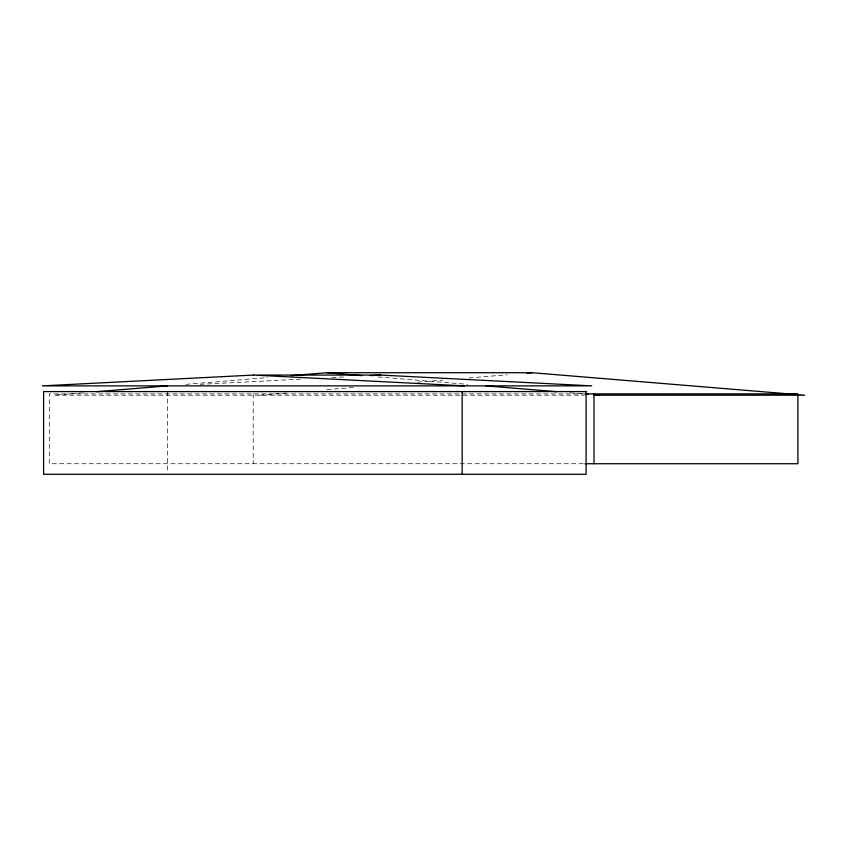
<?xml version="1.0" encoding="UTF-8"?>
<svg xmlns="http://www.w3.org/2000/svg" width="847" height="847" viewBox="0 0 847 847"><rect width="100%" height="100%" fill="white"/><g stroke="black" fill="none" stroke-linecap="round" stroke-linejoin="round"><path stroke-width="0.64" stroke-dasharray="4.24 3.18" d="M83.207 392.807L54.261 395.2L584.578 395.2M185.864 384.337L267.461 377.603M259.785 395.2L288.742 392.807M326.9 389.662L353.231 387.481M417.719 382.166L442.716 380.102M469.047 377.931L507.215 374.776M200.008 384.326L302.887 379.064M331.908 377.571L345.089 376.904M585.044 393.887L49.295 393.887L49.295 463.733L585.044 463.733M378.016 376.957L467.512 384.337M570.169 392.807L584.642 394.003M253.189 393.887L253.189 463.733M167.547 391.589L167.547 471.652"/><path stroke-width="1.27" d="M96.367 391.716L167.441 385.861M291.156 375.655L326.688 372.722L532.212 372.722L804.65 395.2L593.832 395.2M526.95 373.156L532.212 372.722M253.38 375.073L42.35 385.872L591.725 385.872L380.705 375.073L253.38 375.073L464.4 385.872M370.15 375.613L380.705 375.073M586.082 393.887L797.906 393.887L797.906 463.733L585.044 463.733M326.688 372.722L362.22 375.655M485.934 385.861L557.008 391.716M585.965 394.109L588.591 394.331M593.863 394.766L599.125 395.2M594.012 393.887L594.012 463.733M462.155 391.589L462.155 474.278M586.103 391.589L43.599 391.589L43.599 474.278L586.103 474.278L586.103 391.589"/></g></svg>
